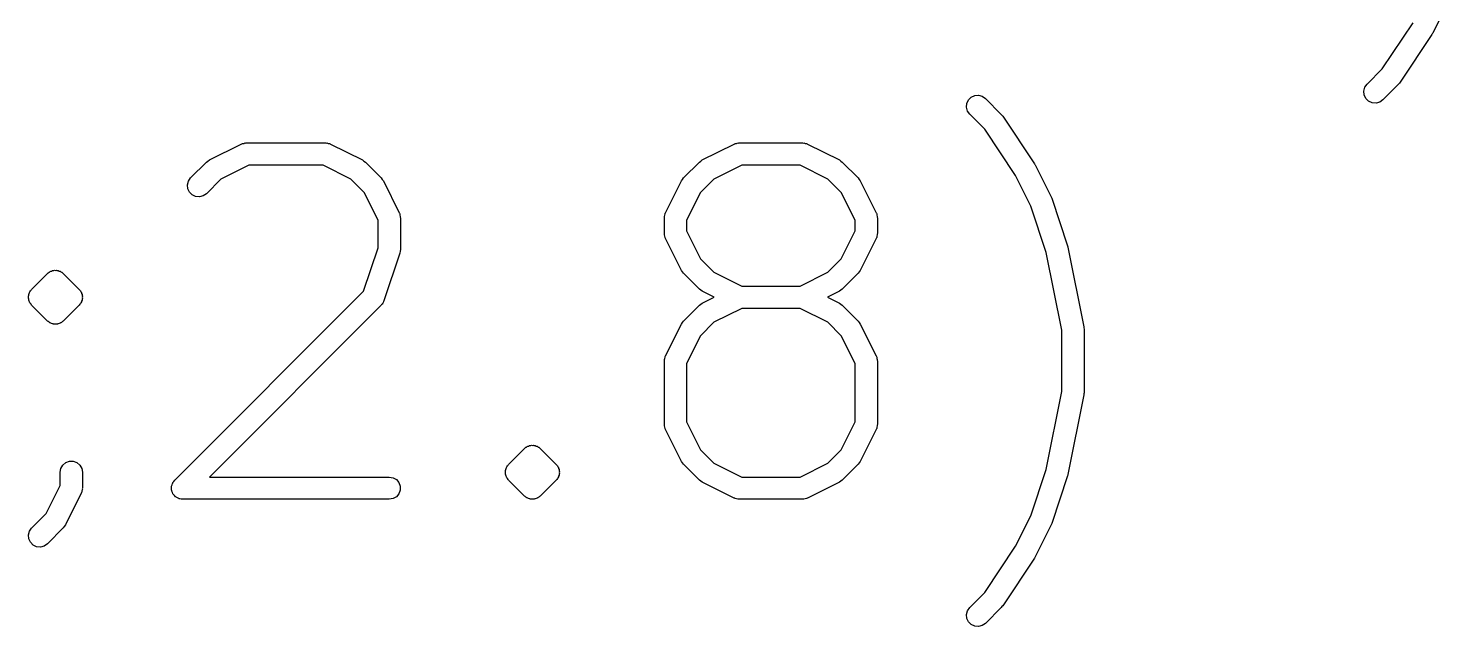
# Model space of a CAD drawing. Extents: x -0.1 to 56.4, y -14.9 to 17.1.
# Drawn here: x 43.46 to 49.84, y -14.9 to -12.21 of the extents above; entities that cross this region are included whole.
import ezdxf

# ---------------------------------------------------------------- set-up
doc = ezdxf.new("R2010")
doc.units = 0
doc.header["$MEASUREMENT"] = 0
doc.layers.add('BLACK', color=7, linetype='CONTINUOUS')

msp = doc.modelspace()

# ---------------------------------------------------------------- linework, layer by layer
at = {"layer": 'Black'}
for p, q in [((49.8376, -12.0938), (49.7661, -12.2366)), ((49.5397, -12.3967), (49.6781, -12.1891)), ((49.763, -12.242), (49.6202, -12.4563)), ((49.7643, -12.2392), (49.763, -12.242)), ((49.7661, -12.2366), (49.7643, -12.2392)), ((49.4718, -12.4646), (49.5397, -12.3967)), ((49.4573, -12.4956), (49.4618, -12.4789)), ((49.4588, -12.5129), (49.4573, -12.4956)), ((49.4618, -12.4789), (49.4718, -12.4646)), ((49.6139, -12.4639), (49.5425, -12.5354)), ((49.6168, -12.4599), (49.6139, -12.4639)), ((49.6202, -12.4563), (49.6168, -12.4599)), ((47.6716, -12.5686), (47.6731, -12.5513)), ((47.6761, -12.5854), (47.6716, -12.5686)), ((47.6731, -12.5513), (47.6805, -12.5356)), ((47.6805, -12.5356), (47.6927, -12.5233)), ((47.6927, -12.5233), (47.7085, -12.516)), ((47.7085, -12.516), (47.7258, -12.5145)), ((47.7258, -12.5145), (47.7426, -12.519)), ((47.7426, -12.519), (47.7568, -12.5289)), ((47.7568, -12.5289), (47.8282, -12.6004)), ((49.4662, -12.5287), (49.4588, -12.5129)), ((49.4785, -12.541), (49.4662, -12.5287)), ((49.4942, -12.5483), (49.4785, -12.541)), ((49.5115, -12.5498), (49.4942, -12.5483)), ((49.5283, -12.5453), (49.5115, -12.5498)), ((49.5425, -12.5354), (49.5283, -12.5453)), ((47.6861, -12.5996), (47.6761, -12.5854)), ((47.754, -12.6676), (47.6861, -12.5996)), ((47.8282, -12.6004), (47.831, -12.6044)), ((47.831, -12.6044), (47.8345, -12.608)), ((47.8345, -12.608), (47.9773, -12.8223)), ((47.8924, -12.8751), (47.754, -12.6676)), ((44.2705, -12.8053), (44.4134, -12.7338)), ((44.4134, -12.7338), (44.4161, -12.733)), ((44.4161, -12.733), (44.4186, -12.7316)), ((44.4186, -12.7316), (44.4244, -12.7306)), ((44.4244, -12.7306), (44.43, -12.7289)), ((44.43, -12.7289), (44.4329, -12.7291)), ((44.4329, -12.7291), (44.4357, -12.7286)), ((44.4357, -12.7286), (44.7929, -12.7286)), ((44.7929, -12.7286), (44.7957, -12.7291)), ((44.7957, -12.7291), (44.7986, -12.7289)), ((44.7986, -12.7289), (44.8042, -12.7306)), ((44.8042, -12.7306), (44.81, -12.7316)), ((44.81, -12.7316), (44.8125, -12.733)), ((44.8125, -12.733), (44.8152, -12.7338)), ((44.8152, -12.7338), (44.9581, -12.8053)), ((46.4848, -12.8053), (46.6276, -12.7338)), ((46.6276, -12.7338), (46.6304, -12.733)), ((46.6304, -12.733), (46.6329, -12.7316)), ((46.6329, -12.7316), (46.6387, -12.7306)), ((46.6387, -12.7306), (46.6443, -12.7289)), ((46.6443, -12.7289), (46.6472, -12.7291)), ((46.6472, -12.7291), (46.65, -12.7286)), ((46.65, -12.7286), (46.9357, -12.7286)), ((46.9357, -12.7286), (46.9386, -12.7291)), ((46.9386, -12.7291), (46.9414, -12.7289)), ((46.9414, -12.7289), (46.947, -12.7306)), ((46.947, -12.7306), (46.9528, -12.7316)), ((46.9528, -12.7316), (46.9553, -12.733)), ((46.9553, -12.733), (46.9581, -12.7338)), ((46.9581, -12.7338), (47.1009, -12.8053)), ((44.1861, -12.8861), (44.2575, -12.8146)), ((44.2575, -12.8146), (44.2641, -12.8101)), ((44.2641, -12.8101), (44.2705, -12.8053)), ((44.9581, -12.8053), (44.9645, -12.8101)), ((44.9645, -12.8101), (44.9711, -12.8146)), ((44.9711, -12.8146), (45.0425, -12.8861)), ((46.4004, -12.8861), (46.4718, -12.8146)), ((46.4718, -12.8146), (46.4783, -12.81)), ((46.4783, -12.81), (46.4848, -12.8053)), ((47.1009, -12.8053), (47.1074, -12.8101)), ((47.1074, -12.8101), (47.1139, -12.8146)), ((47.1139, -12.8146), (47.1854, -12.8861)), ((47.9773, -12.8223), (47.9786, -12.8251)), ((44.1761, -12.9003), (44.1861, -12.8861)), ((44.4475, -12.8286), (44.3225, -12.8911)), ((44.7811, -12.8286), (44.4475, -12.8286)), ((44.9061, -12.8911), (44.7811, -12.8286)), ((45.0425, -12.8861), (45.0471, -12.8926)), ((46.3958, -12.8926), (46.4004, -12.8861)), ((46.6618, -12.8286), (46.5368, -12.8911)), ((46.9239, -12.8286), (46.6618, -12.8286)), ((47.049, -12.8911), (46.9239, -12.8286)), ((47.1854, -12.8861), (47.1899, -12.8926)), ((47.9608, -13.012), (47.8924, -12.8751)), ((47.9786, -12.8251), (47.9804, -12.8276)), ((47.9804, -12.8276), (48.0519, -12.9705)), ((44.1716, -12.9171), (44.1761, -12.9003)), ((44.1731, -12.9344), (44.1716, -12.9171)), ((44.1805, -12.9501), (44.1731, -12.9344)), ((44.1927, -12.9624), (44.1805, -12.9501)), ((44.3225, -12.8911), (44.2568, -12.9568)), ((44.9661, -12.951), (44.9061, -12.8911)), ((45.0286, -13.0761), (44.9661, -12.951)), ((45.0471, -12.8926), (45.0519, -12.8991)), ((45.0519, -12.8991), (45.1233, -13.0419)), ((46.3196, -13.0419), (46.391, -12.8991)), ((46.391, -12.8991), (46.3958, -12.8926)), ((46.4768, -12.951), (46.4143, -13.0761)), ((46.5368, -12.8911), (46.4768, -12.951)), ((47.1089, -12.951), (47.049, -12.8911)), ((47.1714, -13.0761), (47.1089, -12.951)), ((47.1899, -12.8926), (47.1947, -12.8991)), ((47.1947, -12.8991), (47.2662, -13.0419)), ((44.2085, -12.9697), (44.1927, -12.9624)), ((44.2258, -12.9712), (44.2085, -12.9697)), ((44.2426, -12.9667), (44.2258, -12.9712)), ((44.2568, -12.9568), (44.2426, -12.9667)), ((48.0302, -13.22), (47.9608, -13.012)), ((48.0519, -12.9705), (48.0529, -12.9739)), ((48.0529, -12.9739), (48.0546, -12.977)), ((48.0546, -12.977), (48.126, -13.1913)), ((45.0286, -13.199), (45.0286, -13.0761)), ((45.1233, -13.0419), (45.1241, -13.0447)), ((45.1241, -13.0447), (45.1256, -13.0472)), ((45.1256, -13.0472), (45.1266, -13.053)), ((45.1266, -13.053), (45.1282, -13.0586)), ((45.1282, -13.0586), (45.1281, -13.0614)), ((45.1281, -13.0614), (45.1286, -13.0643)), ((45.1286, -13.0643), (45.1286, -13.2071)), ((46.3143, -13.0643), (46.3148, -13.0614)), ((46.3143, -13.1357), (46.3143, -13.0643)), ((46.3146, -13.0586), (46.3163, -13.053)), ((46.3148, -13.0614), (46.3146, -13.0586)), ((46.3163, -13.053), (46.3173, -13.0472)), ((46.3173, -13.0472), (46.3187, -13.0447)), ((46.3187, -13.0447), (46.3196, -13.0419)), ((46.4143, -13.0761), (46.4143, -13.1239)), ((47.1714, -13.1239), (47.1714, -13.0761)), ((47.2662, -13.0419), (47.267, -13.0447)), ((47.267, -13.0447), (47.2684, -13.0472)), ((47.2684, -13.0472), (47.2694, -13.053)), ((47.2694, -13.053), (47.2711, -13.0586)), ((47.2711, -13.0586), (47.2709, -13.0614)), ((47.2709, -13.0614), (47.2714, -13.0643)), ((47.2714, -13.0643), (47.2714, -13.1357)), ((46.3148, -13.1386), (46.3143, -13.1357)), ((46.3146, -13.1414), (46.3148, -13.1386)), ((46.3163, -13.147), (46.3146, -13.1414)), ((46.4143, -13.1239), (46.4768, -13.249)), ((47.1089, -13.249), (47.1714, -13.1239)), ((47.2711, -13.1414), (47.2694, -13.147)), ((47.2714, -13.1357), (47.2709, -13.1386)), ((47.2709, -13.1386), (47.2711, -13.1414)), ((44.9634, -13.3944), (45.0286, -13.199)), ((45.1286, -13.2071), (45.1272, -13.215)), ((46.3173, -13.1528), (46.3163, -13.147)), ((46.3187, -13.1553), (46.3173, -13.1528)), ((46.3196, -13.1581), (46.3187, -13.1553)), ((46.391, -13.3009), (46.3196, -13.1581)), ((47.2662, -13.1581), (47.1947, -13.3009)), ((47.267, -13.1553), (47.2662, -13.1581)), ((47.2684, -13.1528), (47.267, -13.1553)), ((47.2694, -13.147), (47.2684, -13.1528)), ((48.126, -13.1913), (48.1265, -13.1944)), ((48.1265, -13.1944), (48.1276, -13.1973)), ((48.1276, -13.1973), (48.199, -13.5545)), ((45.126, -13.223), (45.0546, -13.4372)), ((45.1272, -13.215), (45.126, -13.223)), ((46.4768, -13.249), (46.5368, -13.3089)), ((47.049, -13.3089), (47.1089, -13.249)), ((48.1, -13.5692), (48.0302, -13.22)), ((43.4718, -13.3861), (43.5432, -13.3146)), ((43.5432, -13.3146), (43.5468, -13.3121)), ((43.5468, -13.3121), (43.5499, -13.309)), ((43.5499, -13.309), (43.5519, -13.3081)), ((43.5519, -13.3081), (43.5536, -13.3067)), ((43.5536, -13.3067), (43.5556, -13.3059)), ((43.5556, -13.3059), (43.5574, -13.3047)), ((43.5574, -13.3047), (43.5617, -13.3036)), ((43.5617, -13.3036), (43.5656, -13.3017)), ((43.5656, -13.3017), (43.5678, -13.3015)), ((43.5678, -13.3015), (43.5699, -13.3008)), ((43.5699, -13.3008), (43.5721, -13.3008)), ((43.5721, -13.3008), (43.5742, -13.3002)), ((43.5742, -13.3002), (43.5786, -13.3006)), ((43.5786, -13.3006), (43.5829, -13.3002)), ((43.5829, -13.3002), (43.5851, -13.3008)), ((43.5851, -13.3008), (43.5873, -13.3008)), ((43.5873, -13.3008), (43.5893, -13.3015)), ((43.5893, -13.3015), (43.5915, -13.3017)), ((43.5915, -13.3017), (43.5955, -13.3036)), ((43.5955, -13.3036), (43.5997, -13.3047)), ((43.5997, -13.3047), (43.6015, -13.3059)), ((43.6015, -13.3059), (43.6036, -13.3067)), ((43.6036, -13.3067), (43.6053, -13.3081)), ((43.6053, -13.3081), (43.6073, -13.309)), ((43.6073, -13.309), (43.6103, -13.3121)), ((43.6103, -13.3121), (43.6139, -13.3146)), ((43.6139, -13.3146), (43.6854, -13.3861)), ((46.3958, -13.3074), (46.391, -13.3009)), ((46.4004, -13.3139), (46.3958, -13.3074)), ((46.4718, -13.3854), (46.4004, -13.3139)), ((46.5368, -13.3089), (46.6618, -13.3714)), ((46.9239, -13.3714), (47.049, -13.3089)), ((47.1854, -13.3139), (47.1139, -13.3854)), ((47.1899, -13.3074), (47.1854, -13.3139)), ((47.1947, -13.3009), (47.1899, -13.3074)), ((43.4618, -13.4003), (43.4643, -13.3967)), ((43.4643, -13.3967), (43.4662, -13.3927)), ((43.4662, -13.3927), (43.4693, -13.3897)), ((43.4693, -13.3897), (43.4718, -13.3861)), ((43.6854, -13.3861), (43.6879, -13.3897)), ((43.6879, -13.3897), (43.691, -13.3927)), ((43.691, -13.3927), (43.6928, -13.3967)), ((43.6928, -13.3967), (43.6953, -13.4003)), ((44.1146, -14.2432), (44.9634, -13.3944)), ((46.4783, -13.3899), (46.4718, -13.3854)), ((46.4848, -13.3947), (46.4783, -13.3899)), ((46.5382, -13.4214), (46.4848, -13.3947)), ((46.6618, -13.3714), (46.9239, -13.3714)), ((47.1009, -13.3947), (47.0475, -13.4214)), ((47.1074, -13.3899), (47.1009, -13.3947)), ((47.1139, -13.3854), (47.1074, -13.3899)), ((43.4573, -13.4171), (43.4585, -13.4128)), ((43.4577, -13.4214), (43.4573, -13.4171)), ((43.4573, -13.4258), (43.4577, -13.4214)), ((43.4585, -13.43), (43.4573, -13.4258)), ((43.4585, -13.4128), (43.4588, -13.4085)), ((43.4588, -13.4344), (43.4585, -13.43)), ((43.4588, -13.4085), (43.4607, -13.4045)), ((43.4607, -13.4383), (43.4588, -13.4344)), ((43.4607, -13.4045), (43.4618, -13.4003)), ((43.4618, -13.4426), (43.4607, -13.4383)), ((43.4643, -13.4461), (43.4618, -13.4426)), ((43.4662, -13.4501), (43.4643, -13.4461)), ((43.4693, -13.4532), (43.4662, -13.4501)), ((43.4718, -13.4568), (43.4693, -13.4532)), ((43.5432, -13.5282), (43.4718, -13.4568)), ((43.6854, -13.4568), (43.6139, -13.5282)), ((43.6879, -13.4532), (43.6854, -13.4568)), ((43.691, -13.4501), (43.6879, -13.4532)), ((43.6928, -13.4461), (43.691, -13.4501)), ((43.6953, -13.4426), (43.6928, -13.4461)), ((43.6953, -13.4003), (43.6964, -13.4045)), ((43.6964, -13.4383), (43.6953, -13.4426)), ((43.6964, -13.4045), (43.6983, -13.4085)), ((43.6983, -13.4344), (43.6964, -13.4383)), ((43.6983, -13.4085), (43.6987, -13.4128)), ((43.6987, -13.43), (43.6983, -13.4344)), ((43.6987, -13.4128), (43.6998, -13.4171)), ((43.6998, -13.4258), (43.6987, -13.43)), ((43.6998, -13.4171), (43.6994, -13.4214)), ((43.6994, -13.4214), (43.6998, -13.4258)), ((45.0425, -13.4568), (44.2707, -14.2286)), ((45.0442, -13.4544), (45.0425, -13.4568)), ((45.0463, -13.4525), (45.0442, -13.4544)), ((45.0491, -13.4474), (45.0463, -13.4525)), ((45.0525, -13.4426), (45.0491, -13.4474)), ((45.0532, -13.4398), (45.0525, -13.4426)), ((45.0546, -13.4372), (45.0532, -13.4398)), ((46.4004, -13.5289), (46.4718, -13.4575)), ((46.4718, -13.4575), (46.4784, -13.4529)), ((46.4784, -13.4529), (46.4848, -13.4481)), ((46.4848, -13.4481), (46.5382, -13.4214)), ((47.0475, -13.4214), (47.1009, -13.4481)), ((47.1009, -13.4481), (47.1074, -13.4529)), ((47.1074, -13.4529), (47.1139, -13.4575)), ((47.1139, -13.4575), (47.1854, -13.5289)), ((46.6618, -13.4714), (46.5368, -13.5339)), ((46.9239, -13.4714), (46.6618, -13.4714)), ((47.049, -13.534), (46.9239, -13.4714)), ((43.5468, -13.5307), (43.5432, -13.5282)), ((43.5499, -13.5338), (43.5468, -13.5307)), ((43.5519, -13.5347), (43.5499, -13.5338)), ((43.5536, -13.5362), (43.5519, -13.5347)), ((43.5556, -13.5369), (43.5536, -13.5362)), ((43.5574, -13.5382), (43.5556, -13.5369)), ((43.5617, -13.5393), (43.5574, -13.5382)), ((43.5656, -13.5412), (43.5617, -13.5393)), ((43.5678, -13.5413), (43.5656, -13.5412)), ((43.5699, -13.5421), (43.5678, -13.5413)), ((43.5721, -13.5421), (43.5699, -13.5421)), ((43.5742, -13.5427), (43.5721, -13.5421)), ((43.5786, -13.5423), (43.5742, -13.5427)), ((43.5829, -13.5427), (43.5786, -13.5423)), ((43.5851, -13.5421), (43.5829, -13.5427)), ((43.5873, -13.5421), (43.5851, -13.5421)), ((43.5893, -13.5413), (43.5873, -13.5421)), ((43.5915, -13.5412), (43.5893, -13.5413)), ((43.5955, -13.5393), (43.5915, -13.5412)), ((43.5997, -13.5382), (43.5955, -13.5393)), ((43.6015, -13.5369), (43.5997, -13.5382)), ((43.6036, -13.5362), (43.6015, -13.5369)), ((43.6053, -13.5347), (43.6036, -13.5362)), ((43.6073, -13.5338), (43.6053, -13.5347)), ((43.6103, -13.5307), (43.6073, -13.5338)), ((43.6139, -13.5282), (43.6103, -13.5307)), ((46.3196, -13.6848), (46.391, -13.5419)), ((46.391, -13.5419), (46.3958, -13.5355)), ((46.3958, -13.5355), (46.4004, -13.5289)), ((46.5368, -13.5339), (46.4768, -13.5939)), ((47.1089, -13.5939), (47.049, -13.534)), ((47.1854, -13.5289), (47.1899, -13.5355)), ((47.1899, -13.5355), (47.1947, -13.5419)), ((47.1947, -13.5419), (47.2662, -13.6848)), ((48.1, -13.845), (48.1, -13.5692)), ((48.199, -13.5545), (48.1991, -13.5594)), ((48.1991, -13.5594), (48.2, -13.5643)), ((48.2, -13.5643), (48.2, -13.85)), ((46.4768, -13.5939), (46.4143, -13.7189)), ((47.1714, -13.7189), (47.1089, -13.5939)), ((46.3143, -13.7071), (46.3148, -13.7043)), ((46.3143, -13.9929), (46.3143, -13.7071)), ((46.3146, -13.7014), (46.3163, -13.6958)), ((46.3148, -13.7043), (46.3146, -13.7014)), ((46.3163, -13.6958), (46.3173, -13.69)), ((46.3173, -13.69), (46.3187, -13.6875)), ((46.3187, -13.6875), (46.3196, -13.6848)), ((47.2662, -13.6848), (47.267, -13.6875)), ((47.267, -13.6875), (47.2684, -13.69)), ((47.2684, -13.69), (47.2694, -13.6958)), ((47.2694, -13.6958), (47.2711, -13.7014)), ((47.2711, -13.7014), (47.2709, -13.7043)), ((47.2709, -13.7043), (47.2714, -13.7071)), ((47.2714, -13.7071), (47.2714, -13.9929)), ((46.4143, -13.7189), (46.4143, -13.9811)), ((47.1714, -13.9811), (47.1714, -13.7189)), ((48.0302, -14.1943), (48.1, -13.845)), ((48.199, -13.8598), (48.1276, -14.2169)), ((48.1991, -13.8549), (48.199, -13.8598)), ((48.2, -13.85), (48.1991, -13.8549)), ((46.3148, -13.9957), (46.3143, -13.9929)), ((46.3146, -13.9986), (46.3148, -13.9957)), ((46.3163, -14.0042), (46.3146, -13.9986)), ((46.3173, -14.01), (46.3163, -14.0042)), ((46.3187, -14.0125), (46.3173, -14.01)), ((46.3196, -14.0152), (46.3187, -14.0125)), ((46.391, -14.1581), (46.3196, -14.0152)), ((46.4143, -13.9811), (46.4768, -14.1061)), ((47.1089, -14.1061), (47.1714, -13.9811)), ((47.2662, -14.0152), (47.1947, -14.1581)), ((47.267, -14.0125), (47.2662, -14.0152)), ((47.2684, -14.01), (47.267, -14.0125)), ((47.2694, -14.0042), (47.2684, -14.01)), ((47.2711, -13.9986), (47.2694, -14.0042)), ((47.2714, -13.9929), (47.2709, -13.9957)), ((47.2709, -13.9957), (47.2711, -13.9986)), ((45.6146, -14.1718), (45.6861, -14.1004)), ((45.6861, -14.1004), (45.6897, -14.0978)), ((45.6897, -14.0978), (45.6927, -14.0948)), ((45.6927, -14.0948), (45.6947, -14.0938)), ((45.6947, -14.0938), (45.6964, -14.0924)), ((45.6964, -14.0924), (45.6985, -14.0917)), ((45.6985, -14.0917), (45.7003, -14.0904)), ((45.7003, -14.0904), (45.7045, -14.0893)), ((45.7045, -14.0893), (45.7085, -14.0874)), ((45.7085, -14.0874), (45.7107, -14.0872)), ((45.7107, -14.0872), (45.7127, -14.0865)), ((45.7127, -14.0865), (45.7149, -14.0865)), ((45.7149, -14.0865), (45.7171, -14.0859)), ((45.7171, -14.0859), (45.7214, -14.0863)), ((45.7214, -14.0863), (45.7258, -14.0859)), ((45.7258, -14.0859), (45.7279, -14.0865)), ((45.7279, -14.0865), (45.7301, -14.0865)), ((45.7301, -14.0865), (45.7322, -14.0872)), ((45.7322, -14.0872), (45.7344, -14.0874)), ((45.7344, -14.0874), (45.7383, -14.0893)), ((45.7383, -14.0893), (45.7426, -14.0904)), ((45.7426, -14.0904), (45.7444, -14.0917)), ((45.7444, -14.0917), (45.7464, -14.0924)), ((45.7464, -14.0924), (45.7481, -14.0938)), ((45.7481, -14.0938), (45.7501, -14.0948)), ((45.7501, -14.0948), (45.7532, -14.0978)), ((45.7532, -14.0978), (45.7568, -14.1004)), ((45.7568, -14.1004), (45.8282, -14.1718)), ((43.6117, -14.175), (43.625, -14.1638)), ((43.625, -14.1638), (43.6413, -14.1579)), ((43.6413, -14.1579), (43.6587, -14.1579)), ((43.6587, -14.1579), (43.675, -14.1638)), ((43.675, -14.1638), (43.6883, -14.175)), ((46.3958, -14.1645), (46.391, -14.1581)), ((46.4768, -14.1061), (46.5368, -14.1661)), ((47.049, -14.166), (47.1089, -14.1061)), ((47.1947, -14.1581), (47.1899, -14.1645)), ((43.6, -14.2071), (43.603, -14.19)), ((43.6, -14.2668), (43.6, -14.2071)), ((43.603, -14.19), (43.6117, -14.175)), ((43.6883, -14.175), (43.697, -14.19)), ((43.697, -14.19), (43.7, -14.2071)), ((43.7, -14.2071), (43.7, -14.2786)), ((45.6002, -14.2028), (45.6013, -14.1986)), ((45.6006, -14.2071), (45.6002, -14.2028)), ((45.6002, -14.2115), (45.6006, -14.2071)), ((45.6013, -14.2157), (45.6002, -14.2115)), ((45.6013, -14.1986), (45.6017, -14.1942)), ((45.6017, -14.2201), (45.6013, -14.2157)), ((45.6017, -14.1942), (45.6036, -14.1902)), ((45.6036, -14.224), (45.6017, -14.2201)), ((45.6036, -14.1902), (45.6047, -14.186)), ((45.6047, -14.2283), (45.6036, -14.224)), ((45.6047, -14.186), (45.6072, -14.1824)), ((45.6072, -14.1824), (45.609, -14.1785)), ((45.609, -14.1785), (45.6121, -14.1754)), ((45.6121, -14.1754), (45.6146, -14.1718)), ((45.8282, -14.1718), (45.8307, -14.1754)), ((45.8307, -14.1754), (45.8338, -14.1785)), ((45.8338, -14.1785), (45.8357, -14.1824)), ((45.8357, -14.1824), (45.8382, -14.186)), ((45.8382, -14.186), (45.8393, -14.1902)), ((45.8393, -14.224), (45.8382, -14.2283)), ((45.8393, -14.1902), (45.8412, -14.1942)), ((45.8412, -14.2201), (45.8393, -14.224)), ((45.8412, -14.1942), (45.8415, -14.1986)), ((45.8415, -14.2157), (45.8412, -14.2201)), ((45.8415, -14.1986), (45.8427, -14.2028)), ((45.8427, -14.2115), (45.8415, -14.2157)), ((45.8427, -14.2028), (45.8423, -14.2071)), ((45.8423, -14.2071), (45.8427, -14.2115)), ((46.4004, -14.1711), (46.3958, -14.1645)), ((46.4718, -14.2425), (46.4004, -14.1711)), ((46.5368, -14.1661), (46.6618, -14.2286)), ((46.9239, -14.2286), (47.049, -14.166)), ((47.1854, -14.1711), (47.1139, -14.2425)), ((47.1899, -14.1645), (47.1854, -14.1711)), ((47.9608, -14.4022), (48.0302, -14.1943)), ((48.126, -14.223), (48.0546, -14.4372)), ((48.1265, -14.2199), (48.126, -14.223)), ((48.1276, -14.2169), (48.1265, -14.2199)), ((43.5375, -14.3918), (43.6, -14.2668)), ((43.698, -14.2899), (43.697, -14.2957)), ((43.6997, -14.2843), (43.698, -14.2899)), ((43.7, -14.2786), (43.6995, -14.2814)), ((43.6995, -14.2814), (43.6997, -14.2843)), ((44.1002, -14.2742), (44.1008, -14.2721)), ((44.1008, -14.2807), (44.1002, -14.2742)), ((44.1008, -14.2699), (44.103, -14.2638)), ((44.1008, -14.2721), (44.1008, -14.2699)), ((44.1008, -14.2873), (44.1008, -14.2807)), ((44.1015, -14.2893), (44.1008, -14.2873)), ((44.1017, -14.2915), (44.1015, -14.2893)), ((44.1045, -14.2974), (44.1017, -14.2915)), ((44.103, -14.2638), (44.1047, -14.2574)), ((44.1047, -14.2574), (44.1059, -14.2556)), ((44.1059, -14.2556), (44.1067, -14.2536)), ((44.1067, -14.2536), (44.1109, -14.2486)), ((44.1109, -14.2486), (44.1146, -14.2432)), ((44.2707, -14.2286), (45.0786, -14.2286)), ((45.0786, -14.2286), (45.0957, -14.2316)), ((45.0957, -14.2316), (45.1107, -14.2403)), ((45.1107, -14.2403), (45.1219, -14.2536)), ((45.1219, -14.2536), (45.1278, -14.2699)), ((45.1278, -14.2873), (45.1219, -14.3036)), ((45.1278, -14.2699), (45.1278, -14.2873)), ((45.6072, -14.2319), (45.6047, -14.2283)), ((45.609, -14.2358), (45.6072, -14.2319)), ((45.6121, -14.2389), (45.609, -14.2358)), ((45.6146, -14.2425), (45.6121, -14.2389)), ((45.6861, -14.3139), (45.6146, -14.2425)), ((45.8282, -14.2425), (45.7568, -14.3139)), ((45.8307, -14.2389), (45.8282, -14.2425)), ((45.8338, -14.2358), (45.8307, -14.2389)), ((45.8357, -14.2319), (45.8338, -14.2358)), ((45.8382, -14.2283), (45.8357, -14.2319)), ((46.4784, -14.2471), (46.4718, -14.2425)), ((46.4848, -14.2519), (46.4784, -14.2471)), ((46.6276, -14.3233), (46.4848, -14.2519)), ((46.6618, -14.2286), (46.9239, -14.2286)), ((47.1009, -14.2519), (46.9581, -14.3233)), ((47.1074, -14.2471), (47.1009, -14.2519)), ((47.1139, -14.2425), (47.1074, -14.2471)), ((43.6947, -14.3009), (43.6233, -14.4438)), ((43.6955, -14.2982), (43.6947, -14.3009)), ((43.697, -14.2957), (43.6955, -14.2982)), ((44.1067, -14.3036), (44.1045, -14.2974)), ((44.1081, -14.3053), (44.1067, -14.3036)), ((44.109, -14.3072), (44.1081, -14.3053)), ((44.1137, -14.3119), (44.109, -14.3072)), ((44.1179, -14.3169), (44.1137, -14.3119)), ((44.1198, -14.318), (44.1179, -14.3169)), ((44.1213, -14.3195), (44.1198, -14.318)), ((44.1272, -14.3223), (44.1213, -14.3195)), ((44.1329, -14.3256), (44.1272, -14.3223)), ((44.1351, -14.3259), (44.1329, -14.3256)), ((44.1371, -14.3269), (44.1351, -14.3259)), ((44.1436, -14.3274), (44.1371, -14.3269)), ((44.15, -14.3286), (44.1436, -14.3274)), ((45.0786, -14.3286), (44.15, -14.3286)), ((45.0957, -14.3256), (45.0786, -14.3286)), ((45.1107, -14.3169), (45.0957, -14.3256)), ((45.1219, -14.3036), (45.1107, -14.3169)), ((45.6897, -14.3164), (45.6861, -14.3139)), ((45.6927, -14.3195), (45.6897, -14.3164)), ((45.6947, -14.3205), (45.6927, -14.3195)), ((45.6964, -14.3219), (45.6947, -14.3205)), ((45.6985, -14.3226), (45.6964, -14.3219)), ((45.7003, -14.3239), (45.6985, -14.3226)), ((45.7045, -14.325), (45.7003, -14.3239)), ((45.7085, -14.3269), (45.7045, -14.325)), ((45.7107, -14.3271), (45.7085, -14.3269)), ((45.7127, -14.3278), (45.7107, -14.3271)), ((45.7149, -14.3278), (45.7127, -14.3278)), ((45.7171, -14.3284), (45.7149, -14.3278)), ((45.7214, -14.328), (45.7171, -14.3284)), ((45.7258, -14.3284), (45.7214, -14.328)), ((45.7279, -14.3278), (45.7258, -14.3284)), ((45.7301, -14.3278), (45.7279, -14.3278)), ((45.7322, -14.3271), (45.7301, -14.3278)), ((45.7344, -14.3269), (45.7322, -14.3271)), ((45.7383, -14.325), (45.7344, -14.3269)), ((45.7426, -14.3239), (45.7383, -14.325)), ((45.7444, -14.3226), (45.7426, -14.3239)), ((45.7464, -14.3219), (45.7444, -14.3226)), ((45.7481, -14.3205), (45.7464, -14.3219)), ((45.7501, -14.3195), (45.7481, -14.3205)), ((45.7532, -14.3164), (45.7501, -14.3195)), ((45.7568, -14.3139), (45.7532, -14.3164)), ((46.6304, -14.3241), (46.6276, -14.3233)), ((46.6329, -14.3256), (46.6304, -14.3241)), ((46.6387, -14.3266), (46.6329, -14.3256)), ((46.6443, -14.3282), (46.6387, -14.3266)), ((46.6472, -14.3281), (46.6443, -14.3282)), ((46.65, -14.3286), (46.6472, -14.3281)), ((46.9357, -14.3286), (46.65, -14.3286)), ((46.9386, -14.3281), (46.9357, -14.3286)), ((46.9414, -14.3282), (46.9386, -14.3281)), ((46.947, -14.3266), (46.9414, -14.3282)), ((46.9528, -14.3256), (46.947, -14.3266)), ((46.9553, -14.3241), (46.9528, -14.3256)), ((46.9581, -14.3233), (46.9553, -14.3241)), ((43.4718, -14.4575), (43.5375, -14.3918)), ((47.8924, -14.5391), (47.9608, -14.4022)), ((43.4573, -14.4885), (43.4618, -14.4717)), ((43.4618, -14.4717), (43.4718, -14.4575)), ((43.6139, -14.4568), (43.5425, -14.5282)), ((43.6185, -14.4502), (43.6139, -14.4568)), ((43.6233, -14.4438), (43.6185, -14.4502)), ((48.0519, -14.4438), (47.9804, -14.5866)), ((48.0529, -14.4404), (48.0519, -14.4438)), ((48.0546, -14.4372), (48.0529, -14.4404)), ((43.4588, -14.5058), (43.4573, -14.4885)), ((43.4662, -14.5215), (43.4588, -14.5058)), ((43.4785, -14.5338), (43.4662, -14.5215)), ((43.4942, -14.5412), (43.4785, -14.5338)), ((43.5115, -14.5427), (43.4942, -14.5412)), ((43.5283, -14.5382), (43.5115, -14.5427)), ((43.5425, -14.5282), (43.5283, -14.5382)), ((47.754, -14.7467), (47.8924, -14.5391)), ((47.9773, -14.592), (47.8345, -14.8063)), ((47.9786, -14.5892), (47.9773, -14.592)), ((47.9804, -14.5866), (47.9786, -14.5892)), ((47.6861, -14.8146), (47.754, -14.7467)), ((47.6716, -14.8456), (47.6761, -14.8289)), ((47.6731, -14.8629), (47.6716, -14.8456)), ((47.6805, -14.8787), (47.6731, -14.8629)), ((47.6761, -14.8289), (47.6861, -14.8146)), ((47.8282, -14.8139), (47.7568, -14.8854)), ((47.831, -14.8099), (47.8282, -14.8139)), ((47.8345, -14.8063), (47.831, -14.8099)), ((47.6927, -14.891), (47.6805, -14.8787)), ((47.7085, -14.8983), (47.6927, -14.891)), ((47.7258, -14.8998), (47.7085, -14.8983)), ((47.7426, -14.8953), (47.7258, -14.8998)), ((47.7568, -14.8854), (47.7426, -14.8953))]:
    msp.add_line(p, q, dxfattribs=at)

doc.saveas('drawing.dxf')
